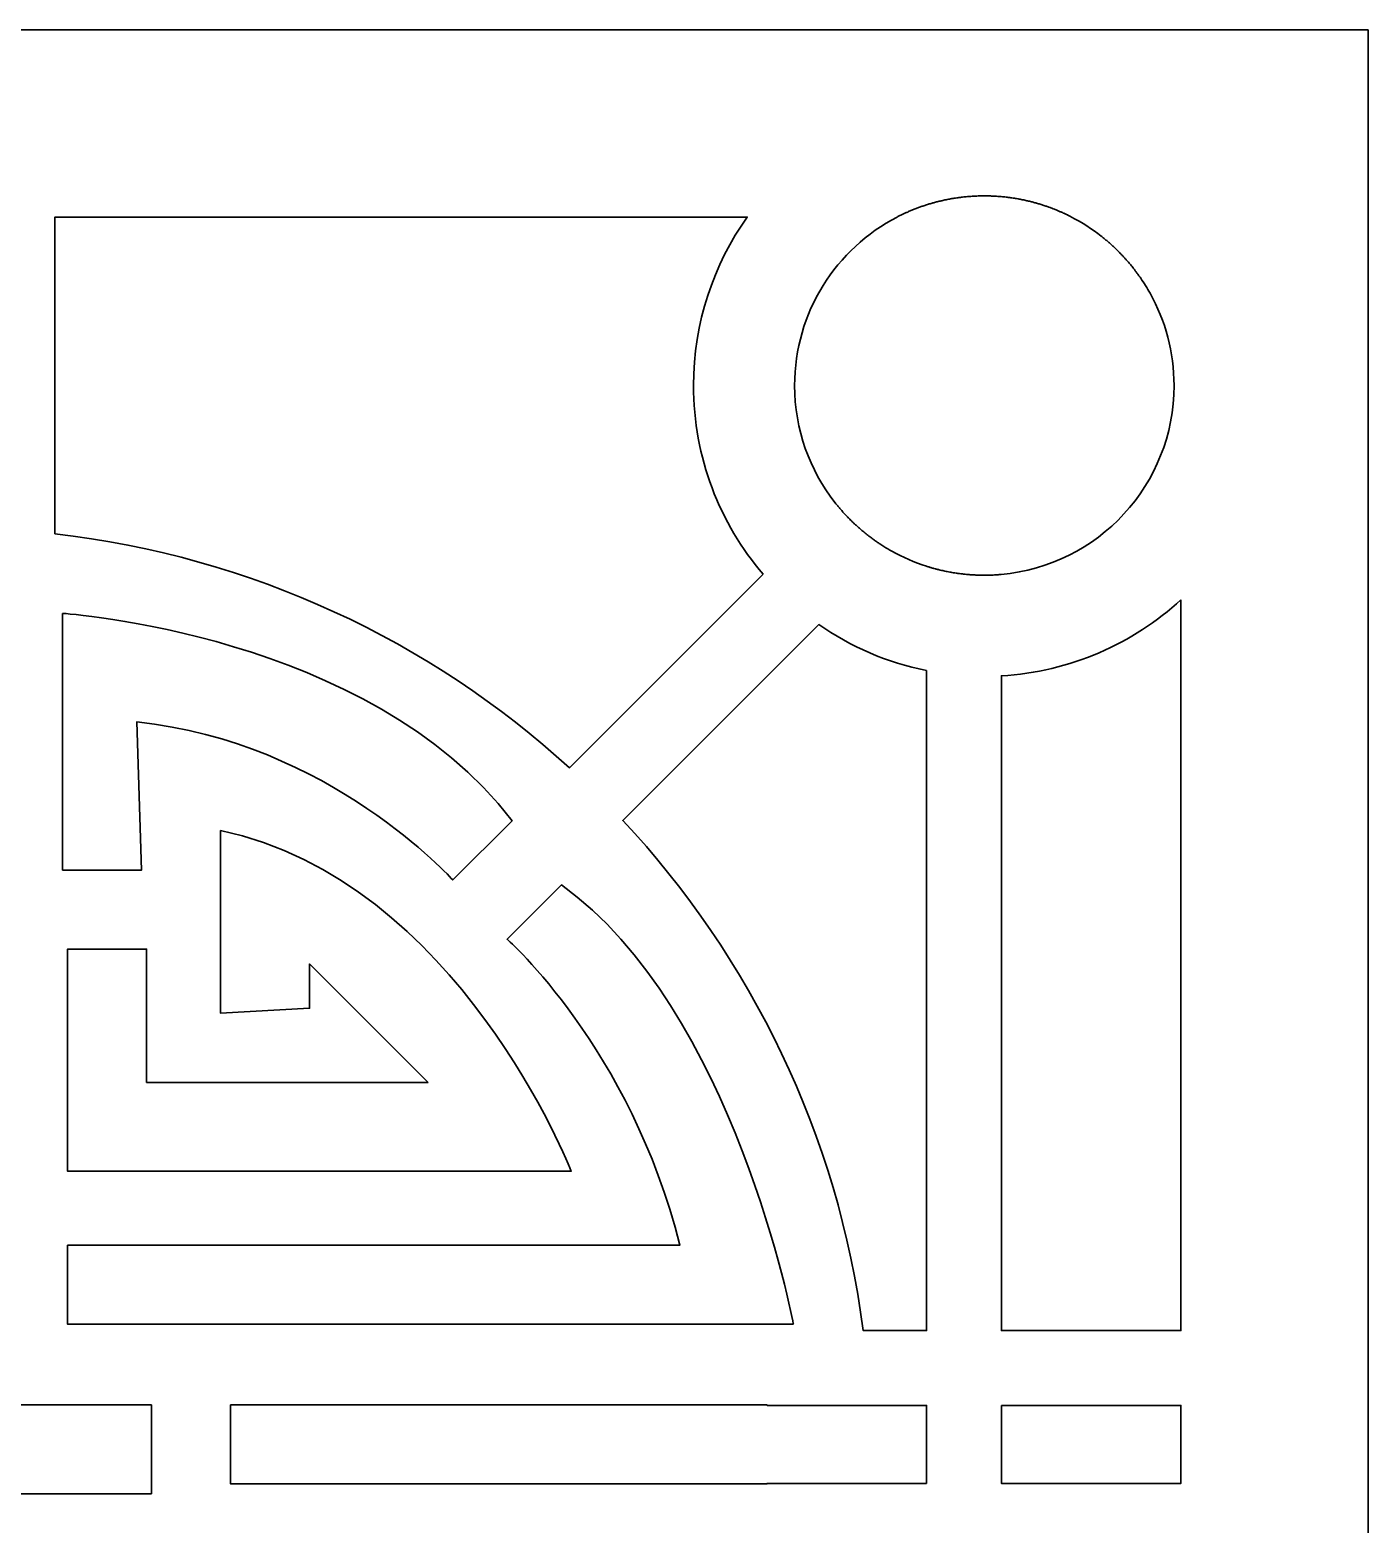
# Model space of a CAD drawing. Header units: centimetres. Extents: x 1.5 to 9.5, y -9 to 9.
# Drawn here: x 7.389 to 9.546, y 6.592 to 9.001 of the extents above; entities that cross this region are included whole.
import ezdxf

# ---------------------------------------------------------------- set-up
doc = ezdxf.new("R2010")
doc.units = ezdxf.units.CM
doc.header["$MEASUREMENT"] = 0
doc.layers.add('layer 1', color=7, linetype='Continuous')

msp = doc.modelspace()

# ---------------------------------------------------------------- linework, layer by layer
at = {"layer": 'layer 1', "color": 250, "lineweight": 30}
for points, knots in [([(1.50051, 9.00077), (1.50051, 9.00077), (9.54564, 9.00077), (9.54564, 9.00077), (9.54564, 9.00077), (9.54564, 9.00077), (9.54564, -9.00021), (9.54564, -9.00021), (9.54564, -9.00021), (9.54564, -9.00021), (1.50051, -9.00021), (1.50051, -9.00021), (1.50051, -9.00021), (1.50051, -9.00021), (1.50051, 9.00077), (1.50051, 9.00077)], [0, 0, 0, 0, 0.2, 0.2, 0.2, 0.2, 0.4, 0.4, 0.4, 0.4, 0.6, 0.6, 0.6, 0.6, 1, 1, 1, 1]), ([(8.92702, 8.73314), (8.92961, 8.73314), (8.93218, 8.7331), (8.93475, 8.73304), (8.93475, 8.73304), (8.93475, 8.73304), (8.93512, 8.73303), (8.93512, 8.73303), (8.93512, 8.73303), (8.93761, 8.73297), (8.94009, 8.73287), (8.94257, 8.73275), (8.94257, 8.73275), (8.94257, 8.73275), (8.9429, 8.73273), (8.9429, 8.73273), (8.9429, 8.73273), (8.94545, 8.7326), (8.94799, 8.73244), (8.95052, 8.73225), (8.95052, 8.73225), (8.95052, 8.73225), (8.95055, 8.73225), (8.95055, 8.73225), (8.95055, 8.73225), (8.95055, 8.73225), (8.95059, 8.73224), (8.95059, 8.73224), (8.95059, 8.73224), (8.95311, 8.73205), (8.95563, 8.73183), (8.95813, 8.73157), (8.95813, 8.73157), (8.95813, 8.73157), (8.95848, 8.73154), (8.95848, 8.73154), (8.95848, 8.73154), (8.96086, 8.73129), (8.96322, 8.73102), (8.96558, 8.73073), (8.96558, 8.73073), (8.96558, 8.73073), (8.96624, 8.73064), (8.96624, 8.73064), (8.96624, 8.73064), (8.96859, 8.73034), (8.97094, 8.73001), (8.97328, 8.72966), (8.97328, 8.72966), (8.97328, 8.72966), (8.97391, 8.72956), (8.97391, 8.72956), (8.97391, 8.72956), (8.97622, 8.72921), (8.97853, 8.72882), (8.98083, 8.72842), (8.98083, 8.72842), (8.98083, 8.72842), (8.98156, 8.72828), (8.98156, 8.72828), (8.98156, 8.72828), (8.98381, 8.72788), (8.98606, 8.72745), (8.9883, 8.72699), (8.9883, 8.72699), (8.9883, 8.72699), (8.9889, 8.72687), (8.9889, 8.72687), (8.9889, 8.72687), (8.99112, 8.72641), (8.99334, 8.72593), (8.99556, 8.72542), (8.99556, 8.72542), (8.99556, 8.72542), (8.99663, 8.72517), (8.99663, 8.72517), (8.99663, 8.72517), (8.99872, 8.72468), (9.0008, 8.72418), (9.00288, 8.72365), (9.00288, 8.72365), (9.00288, 8.72365), (9.0041, 8.72333), (9.0041, 8.72333), (9.0041, 8.72333), (9.00606, 8.72282), (9.00802, 8.72229), (9.00998, 8.72174), (9.00998, 8.72174), (9.00998, 8.72174), (9.0113, 8.72137), (9.0113, 8.72137), (9.0113, 8.72137), (9.01324, 8.72081), (9.01518, 8.72023), (9.01711, 8.71964), (9.01711, 8.71964), (9.01711, 8.71964), (9.01879, 8.71911), (9.01879, 8.71911), (9.01879, 8.71911), (9.02065, 8.71853), (9.02249, 8.71793), (9.02433, 8.71732), (9.02433, 8.71732), (9.02433, 8.71732), (9.02598, 8.71676), (9.02598, 8.71676), (9.02598, 8.71676), (9.0277, 8.71617), (9.02941, 8.71556), (9.03112, 8.71494), (9.03112, 8.71494), (9.03112, 8.71494), (9.03319, 8.71419), (9.03319, 8.71419), (9.03319, 8.71419), (9.03483, 8.71358), (9.03647, 8.71295), (9.0381, 8.71232), (9.0381, 8.71232), (9.0381, 8.71232), (9.04018, 8.7115), (9.04018, 8.7115), (9.04018, 8.7115), (9.04185, 8.71083), (9.04351, 8.71016), (9.04516, 8.70946), (9.04516, 8.70946), (9.04516, 8.70946), (9.047, 8.70869), (9.047, 8.70869), (9.047, 8.70869), (9.04856, 8.70802), (9.05012, 8.70734), (9.05167, 8.70664), (9.05167, 8.70664), (9.05248, 8.70628), (9.05329, 8.70591), (9.0541, 8.70554), (9.0541, 8.70554), (9.05549, 8.70491), (9.05687, 8.70426), (9.05825, 8.7036), (9.05825, 8.7036), (9.05912, 8.70319), (9.05998, 8.70277), (9.06085, 8.70235), (9.06085, 8.70235), (9.06224, 8.70167), (9.06363, 8.70098), (9.06501, 8.70028), (9.06501, 8.70028), (9.06579, 8.69989), (9.06658, 8.69949), (9.06735, 8.69908), (9.06735, 8.69908), (9.08441, 8.69026), (9.10052, 8.67988), (9.11551, 8.66813), (9.11551, 8.66813), (9.11551, 8.66813), (9.11626, 8.66754), (9.11626, 8.66754), (9.11626, 8.66754), (9.11791, 8.66624), (9.11954, 8.66493), (9.12116, 8.66359), (9.12116, 8.66359), (9.12116, 8.66359), (9.1219, 8.66299), (9.1219, 8.66299), (9.1219, 8.66299), (9.12351, 8.66165), (9.12511, 8.6603), (9.12669, 8.65893), (9.12669, 8.65893), (9.12669, 8.65893), (9.1275, 8.65823), (9.1275, 8.65823), (9.1275, 8.65823), (9.12905, 8.65688), (9.13059, 8.65552), (9.13211, 8.65414), (9.13211, 8.65414), (9.13211, 8.65414), (9.13305, 8.65329), (9.13305, 8.65329), (9.13305, 8.65329), (9.13452, 8.65195), (9.13598, 8.65059), (9.13742, 8.64922), (9.13742, 8.64922), (9.13742, 8.64922), (9.13847, 8.64822), (9.13847, 8.64822), (9.13847, 8.64822), (9.13986, 8.64689), (9.14124, 8.64555), (9.1426, 8.64419), (9.1426, 8.64419), (9.1426, 8.64419), (9.14386, 8.64292), (9.14386, 8.64292), (9.14386, 8.64292), (9.14511, 8.64167), (9.14635, 8.6404), (9.14758, 8.63912), (9.14758, 8.63912), (9.14809, 8.63859), (9.14859, 8.63806), (9.1491, 8.63753), (9.1491, 8.63753), (9.15021, 8.63636), (9.15131, 8.63517), (9.1524, 8.63398), (9.1524, 8.63398), (9.15303, 8.63329), (9.15366, 8.63261), (9.15428, 8.63191), (9.15428, 8.63191), (9.15525, 8.63084), (9.15621, 8.62976), (9.15716, 8.62867), (9.15716, 8.62867), (9.15787, 8.62786), (9.15858, 8.62704), (9.15928, 8.62622), (9.15928, 8.62622), (9.16015, 8.6252), (9.16102, 8.62417), (9.16188, 8.62314), (9.16188, 8.62314), (9.16264, 8.62223), (9.1634, 8.62131), (9.16416, 8.62038), (9.16416, 8.62038), (9.16483, 8.61956), (9.16549, 8.61873), (9.16615, 8.6179), (9.16615, 8.6179), (9.16708, 8.61675), (9.16799, 8.61558), (9.1689, 8.61441), (9.1689, 8.61441), (9.16942, 8.61375), (9.16993, 8.61308), (9.17044, 8.61241), (9.17044, 8.61241), (9.17148, 8.61103), (9.17252, 8.60965), (9.17355, 8.60825), (9.17355, 8.60825), (9.17355, 8.60825), (9.17356, 8.60824), (9.17356, 8.60824), (9.17356, 8.60824), (9.17356, 8.60824), (9.17468, 8.6067), (9.17468, 8.6067), (9.17468, 8.6067), (9.17468, 8.6067), (9.17468, 8.6067), (9.17468, 8.6067), (9.17468, 8.6067), (9.17579, 8.60517), (9.17689, 8.60363), (9.17797, 8.60207), (9.17797, 8.60207), (9.17797, 8.60207), (9.17799, 8.60204), (9.17799, 8.60204), (9.17799, 8.60204), (9.17799, 8.60204), (9.17908, 8.60048), (9.17908, 8.60048), (9.17908, 8.60048), (9.18448, 8.59262), (9.18953, 8.5845), (9.19419, 8.57615), (9.19419, 8.57615), (9.21878, 8.5321), (9.23281, 8.48136), (9.23281, 8.42735), (9.23281, 8.42735), (9.23281, 8.26773), (9.11045, 8.13667), (8.95443, 8.1228), (8.95443, 8.1228), (8.95223, 8.1226), (8.95003, 8.12243), (8.94782, 8.12228), (8.94782, 8.12228), (8.94782, 8.12228), (8.94771, 8.12227), (8.94771, 8.12227), (8.94771, 8.12227), (8.94771, 8.12227), (8.94728, 8.12224), (8.94728, 8.12224), (8.94728, 8.12224), (8.94728, 8.12224), (8.94557, 8.12214), (8.94557, 8.12214), (8.94557, 8.12214), (8.94557, 8.12214), (8.94514, 8.12211), (8.94514, 8.12211), (8.94514, 8.12211), (8.94514, 8.12211), (8.94506, 8.1221), (8.94506, 8.1221), (8.94506, 8.1221), (8.94381, 8.12203), (8.94256, 8.12196), (8.94131, 8.1219), (8.94131, 8.1219), (8.93941, 8.12181), (8.93751, 8.12174), (8.9356, 8.12169), (8.9356, 8.12169), (8.9356, 8.12169), (8.93435, 8.12165), (8.93435, 8.12165), (8.93435, 8.12165), (8.93191, 8.12159), (8.92947, 8.12156), (8.92702, 8.12156), (8.92702, 8.12156), (8.92446, 8.12156), (8.92189, 8.12159), (8.91934, 8.12166), (8.91934, 8.12166), (8.91934, 8.12166), (8.91888, 8.12167), (8.91888, 8.12167), (8.91888, 8.12167), (8.91645, 8.12173), (8.91403, 8.12182), (8.91162, 8.12194), (8.91162, 8.12194), (8.91162, 8.12194), (8.91087, 8.12198), (8.91087, 8.12198), (8.91087, 8.12198), (8.90855, 8.12211), (8.90623, 8.12225), (8.90392, 8.12243), (8.90392, 8.12243), (8.90392, 8.12243), (8.90316, 8.12248), (8.90316, 8.12248), (8.90316, 8.12248), (8.9009, 8.12266), (8.89865, 8.12286), (8.89641, 8.12308), (8.89641, 8.12308), (8.89641, 8.12308), (8.89502, 8.12322), (8.89502, 8.12322), (8.89502, 8.12322), (8.89301, 8.12343), (8.891, 8.12366), (8.889, 8.12391), (8.889, 8.12391), (8.889, 8.12391), (8.88707, 8.12416), (8.88707, 8.12416), (8.88707, 8.12416), (8.88524, 8.1244), (8.88341, 8.12465), (8.88159, 8.12493), (8.88159, 8.12493), (8.88159, 8.12493), (8.87944, 8.12525), (8.87944, 8.12525), (8.87944, 8.12525), (8.87777, 8.12552), (8.87611, 8.12579), (8.87446, 8.12608), (8.87446, 8.12608), (8.87337, 8.12627), (8.87228, 8.12646), (8.87119, 8.12667), (8.87119, 8.12667), (8.86984, 8.12691), (8.8685, 8.12717), (8.86715, 8.12744), (8.86715, 8.12744), (8.86593, 8.12768), (8.86472, 8.12793), (8.8635, 8.12819), (8.8635, 8.12819), (8.86235, 8.12843), (8.8612, 8.12868), (8.86005, 8.12894), (8.86005, 8.12894), (8.8587, 8.12924), (8.85736, 8.12955), (8.85601, 8.12987), (8.85601, 8.12987), (8.85498, 8.13012), (8.85396, 8.13037), (8.85294, 8.13062), (8.85294, 8.13062), (8.85132, 8.13102), (8.84971, 8.13144), (8.84811, 8.13187), (8.84811, 8.13187), (8.84811, 8.13187), (8.84585, 8.13248), (8.84585, 8.13248), (8.84585, 8.13248), (8.84417, 8.13294), (8.8425, 8.13342), (8.84083, 8.1339), (8.84083, 8.1339), (8.84012, 8.13411), (8.8394, 8.13433), (8.83869, 8.13454), (8.83869, 8.13454), (8.83707, 8.13503), (8.83546, 8.13553), (8.83385, 8.13604), (8.83385, 8.13604), (8.81439, 8.14226), (8.79578, 8.15038), (8.77823, 8.16018), (8.77823, 8.16018), (8.77377, 8.16267), (8.76938, 8.16526), (8.76507, 8.16796), (8.76507, 8.16796), (8.76507, 8.16796), (8.76506, 8.16797), (8.76506, 8.16797), (8.76506, 8.16797), (8.76298, 8.16927), (8.76091, 8.1706), (8.75886, 8.17195), (8.75886, 8.17195), (8.75886, 8.17195), (8.75858, 8.17213), (8.75858, 8.17213), (8.75858, 8.17213), (8.75701, 8.17317), (8.75545, 8.17423), (8.7539, 8.1753), (8.7539, 8.1753), (8.7539, 8.1753), (8.75233, 8.17638), (8.75233, 8.17638), (8.75233, 8.17638), (8.75233, 8.17638), (8.7523, 8.1764), (8.7523, 8.1764), (8.7523, 8.1764), (8.75075, 8.17749), (8.7492, 8.17859), (8.74767, 8.1797), (8.74767, 8.1797), (8.74767, 8.1797), (8.74613, 8.18082), (8.74613, 8.18082), (8.74613, 8.18082), (8.7447, 8.18187), (8.74328, 8.18294), (8.74186, 8.18401), (8.74186, 8.18401), (8.74125, 8.18448), (8.74064, 8.18495), (8.74002, 8.18542), (8.74002, 8.18542), (8.73879, 8.18638), (8.73757, 8.18734), (8.73636, 8.18831), (8.73636, 8.18831), (8.73558, 8.18893), (8.73481, 8.18954), (8.73405, 8.19017), (8.73405, 8.19017), (8.73309, 8.19095), (8.73213, 8.19174), (8.73118, 8.19254), (8.73118, 8.19254), (8.73018, 8.19337), (8.72919, 8.1942), (8.72821, 8.19504), (8.72821, 8.19504), (8.72735, 8.19578), (8.72649, 8.19652), (8.72564, 8.19727), (8.72564, 8.19727), (8.72459, 8.19819), (8.72355, 8.19911), (8.72251, 8.20005), (8.72251, 8.20005), (8.72176, 8.20073), (8.72101, 8.20141), (8.72026, 8.2021), (8.72026, 8.2021), (8.71914, 8.20312), (8.71804, 8.20415), (8.71694, 8.20519), (8.71694, 8.20519), (8.71633, 8.20577), (8.71572, 8.20635), (8.71511, 8.20693), (8.71511, 8.20693), (8.71393, 8.20807), (8.71275, 8.20922), (8.71158, 8.21038), (8.71158, 8.21038), (8.71158, 8.21038), (8.71006, 8.2119), (8.71006, 8.2119), (8.71006, 8.2119), (8.70879, 8.21318), (8.70754, 8.21446), (8.70629, 8.21576), (8.70629, 8.21576), (8.70629, 8.21576), (8.70506, 8.21705), (8.70506, 8.21705), (8.70506, 8.21705), (8.70377, 8.21841), (8.70249, 8.21978), (8.70123, 8.22117), (8.70123, 8.22117), (8.70123, 8.22117), (8.70014, 8.22237), (8.70014, 8.22237), (8.70014, 8.22237), (8.69883, 8.22382), (8.69753, 8.22527), (8.69625, 8.22675), (8.69625, 8.22675), (8.69625, 8.22675), (8.69535, 8.22779), (8.69535, 8.22779), (8.69535, 8.22779), (8.69403, 8.22931), (8.69274, 8.23085), (8.69146, 8.23239), (8.69146, 8.23239), (8.69146, 8.23239), (8.69073, 8.23327), (8.69073, 8.23327), (8.69073, 8.23327), (8.68942, 8.23487), (8.68812, 8.23649), (8.68683, 8.23811), (8.68683, 8.23811), (8.68683, 8.23811), (8.68624, 8.23886), (8.68624, 8.23886), (8.68624, 8.23886), (8.64552, 8.2908), (8.62123, 8.35624), (8.62123, 8.42735), (8.62123, 8.42735), (8.62123, 8.54561), (8.68841, 8.64821), (8.78667, 8.69907), (8.78667, 8.69907), (8.7874, 8.69945), (8.78812, 8.69983), (8.78885, 8.7002), (8.78885, 8.7002), (8.79035, 8.70096), (8.79185, 8.7017), (8.79337, 8.70244), (8.79337, 8.70244), (8.79411, 8.7028), (8.79485, 8.70316), (8.79559, 8.70351), (8.79559, 8.70351), (8.79712, 8.70424), (8.79865, 8.70495), (8.80018, 8.70565), (8.80018, 8.70565), (8.80087, 8.70597), (8.80155, 8.70628), (8.80224, 8.70658), (8.80224, 8.70658), (8.80392, 8.70734), (8.80561, 8.70807), (8.8073, 8.7088), (8.8073, 8.7088), (8.8073, 8.7088), (8.80862, 8.70935), (8.80862, 8.70935), (8.80862, 8.70935), (8.81043, 8.71012), (8.81225, 8.71086), (8.81408, 8.71159), (8.81408, 8.71159), (8.81408, 8.71159), (8.81573, 8.71224), (8.81573, 8.71224), (8.81573, 8.71224), (8.8175, 8.71293), (8.81927, 8.7136), (8.82104, 8.71426), (8.82104, 8.71426), (8.82104, 8.71426), (8.82281, 8.7149), (8.82281, 8.7149), (8.82281, 8.7149), (8.82457, 8.71554), (8.82633, 8.71617), (8.82811, 8.71677), (8.82811, 8.71677), (8.82811, 8.71677), (8.82964, 8.71729), (8.82964, 8.71729), (8.82964, 8.71729), (8.83154, 8.71793), (8.83344, 8.71855), (8.83536, 8.71915), (8.83536, 8.71915), (8.83536, 8.71915), (8.83682, 8.7196), (8.83682, 8.7196), (8.83682, 8.7196), (8.8388, 8.72022), (8.8408, 8.72081), (8.8428, 8.72138), (8.8428, 8.72138), (8.8428, 8.72138), (8.84402, 8.72173), (8.84402, 8.72173), (8.84402, 8.72173), (8.846, 8.72229), (8.84799, 8.72282), (8.84999, 8.72334), (8.84999, 8.72334), (8.84999, 8.72334), (8.85113, 8.72364), (8.85113, 8.72364), (8.85113, 8.72364), (8.85322, 8.72417), (8.85533, 8.72469), (8.85744, 8.72518), (8.85744, 8.72518), (8.85744, 8.72518), (8.85845, 8.72541), (8.85845, 8.72541), (8.85845, 8.72541), (8.8607, 8.72593), (8.86296, 8.72642), (8.86523, 8.72689), (8.86523, 8.72689), (8.86523, 8.72689), (8.86565, 8.72697), (8.86565, 8.72697), (8.86565, 8.72697), (8.86793, 8.72744), (8.87022, 8.72788), (8.87251, 8.72829), (8.87251, 8.72829), (8.87251, 8.72829), (8.87319, 8.72841), (8.87319, 8.72841), (8.87319, 8.72841), (8.8755, 8.72882), (8.87782, 8.72921), (8.88015, 8.72957), (8.88015, 8.72957), (8.88015, 8.72957), (8.88075, 8.72966), (8.88075, 8.72966), (8.88075, 8.72966), (8.88309, 8.73001), (8.88544, 8.73034), (8.8878, 8.73064), (8.8878, 8.73064), (8.8878, 8.73064), (8.88848, 8.73073), (8.88848, 8.73073), (8.88848, 8.73073), (8.89084, 8.73103), (8.8932, 8.7313), (8.89557, 8.73154), (8.89557, 8.73154), (8.89557, 8.73154), (8.8959, 8.73157), (8.8959, 8.73157), (8.8959, 8.73157), (8.89841, 8.73183), (8.90093, 8.73205), (8.90346, 8.73224), (8.90346, 8.73224), (8.90346, 8.73224), (8.9035, 8.73225), (8.9035, 8.73225), (8.9035, 8.73225), (8.9035, 8.73225), (8.90353, 8.73225), (8.90353, 8.73225), (8.90353, 8.73225), (8.90606, 8.73244), (8.9086, 8.7326), (8.91116, 8.73273), (8.91116, 8.73273), (8.91116, 8.73273), (8.91146, 8.73275), (8.91146, 8.73275), (8.91146, 8.73275), (8.91394, 8.73287), (8.91643, 8.73297), (8.91892, 8.73303), (8.91892, 8.73303), (8.91892, 8.73303), (8.91929, 8.73304), (8.91929, 8.73304), (8.91929, 8.73304), (8.92186, 8.7331), (8.92444, 8.73314), (8.92702, 8.73314)], [0, 0, 0, 0, 0.0055249, 0.0055249, 0.0055249, 0.0055249, 0.0110497, 0.0110497, 0.0110497, 0.0110497, 0.0165746, 0.0165746, 0.0165746, 0.0165746, 0.0220994, 0.0220994, 0.0220994, 0.0220994, 0.0276243, 0.0276243, 0.0276243, 0.0276243, 0.0331492, 0.0331492, 0.0331492, 0.0331492, 0.038674, 0.038674, 0.038674, 0.038674, 0.0441989, 0.0441989, 0.0441989, 0.0441989, 0.0497238, 0.0497238, 0.0497238, 0.0497238, 0.0552486, 0.0552486, 0.0552486, 0.0552486, 0.0607735, 0.0607735, 0.0607735, 0.0607735, 0.0662983, 0.0662983, 0.0662983, 0.0662983, 0.0718232, 0.0718232, 0.0718232, 0.0718232, 0.0773481, 0.0773481, 0.0773481, 0.0773481, 0.0828729, 0.0828729, 0.0828729, 0.0828729, 0.0883978, 0.0883978, 0.0883978, 0.0883978, 0.0939227, 0.0939227, 0.0939227, 0.0939227, 0.0994475, 0.0994475, 0.0994475, 0.0994475, 0.1049724, 0.1049724, 0.1049724, 0.1049724, 0.1104972, 0.1104972, 0.1104972, 0.1104972, 0.1160221, 0.1160221, 0.1160221, 0.1160221, 0.121547, 0.121547, 0.121547, 0.121547, 0.1270718, 0.1270718, 0.1270718, 0.1270718, 0.1325967, 0.1325967, 0.1325967, 0.1325967, 0.1381215, 0.1381215, 0.1381215, 0.1381215, 0.1436464, 0.1436464, 0.1436464, 0.1436464, 0.1491713, 0.1491713, 0.1491713, 0.1491713, 0.1546961, 0.1546961, 0.1546961, 0.1546961, 0.160221, 0.160221, 0.160221, 0.160221, 0.1657459, 0.1657459, 0.1657459, 0.1657459, 0.1712707, 0.1712707, 0.1712707, 0.1712707, 0.1767956, 0.1767956, 0.1767956, 0.1767956, 0.1823204, 0.1823204, 0.1823204, 0.1823204, 0.1878453, 0.1878453, 0.1878453, 0.1878453, 0.1933702, 0.1933702, 0.1933702, 0.1933702, 0.198895, 0.198895, 0.198895, 0.198895, 0.2044199, 0.2044199, 0.2044199, 0.2044199, 0.2099448, 0.2099448, 0.2099448, 0.2099448, 0.2154696, 0.2154696, 0.2154696, 0.2154696, 0.2209945, 0.2209945, 0.2209945, 0.2209945, 0.2265193, 0.2265193, 0.2265193, 0.2265193, 0.2320442, 0.2320442, 0.2320442, 0.2320442, 0.2375691, 0.2375691, 0.2375691, 0.2375691, 0.2430939, 0.2430939, 0.2430939, 0.2430939, 0.2486188, 0.2486188, 0.2486188, 0.2486188, 0.2541436, 0.2541436, 0.2541436, 0.2541436, 0.2596685, 0.2596685, 0.2596685, 0.2596685, 0.2651934, 0.2651934, 0.2651934, 0.2651934, 0.2707182, 0.2707182, 0.2707182, 0.2707182, 0.2762431, 0.2762431, 0.2762431, 0.2762431, 0.281768, 0.281768, 0.281768, 0.281768, 0.2872928, 0.2872928, 0.2872928, 0.2872928, 0.2928177, 0.2928177, 0.2928177, 0.2928177, 0.2983425, 0.2983425, 0.2983425, 0.2983425, 0.3038674, 0.3038674, 0.3038674, 0.3038674, 0.3093923, 0.3093923, 0.3093923, 0.3093923, 0.3149171, 0.3149171, 0.3149171, 0.3149171, 0.320442, 0.320442, 0.320442, 0.320442, 0.3259669, 0.3259669, 0.3259669, 0.3259669, 0.3314917, 0.3314917, 0.3314917, 0.3314917, 0.3370166, 0.3370166, 0.3370166, 0.3370166, 0.3425414, 0.3425414, 0.3425414, 0.3425414, 0.3480663, 0.3480663, 0.3480663, 0.3480663, 0.3535912, 0.3535912, 0.3535912, 0.3535912, 0.359116, 0.359116, 0.359116, 0.359116, 0.3646409, 0.3646409, 0.3646409, 0.3646409, 0.3701657, 0.3701657, 0.3701657, 0.3701657, 0.3756906, 0.3756906, 0.3756906, 0.3756906, 0.3812155, 0.3812155, 0.3812155, 0.3812155, 0.3867403, 0.3867403, 0.3867403, 0.3867403, 0.3922652, 0.3922652, 0.3922652, 0.3922652, 0.3977901, 0.3977901, 0.3977901, 0.3977901, 0.4033149, 0.4033149, 0.4033149, 0.4033149, 0.4088398, 0.4088398, 0.4088398, 0.4088398, 0.4143646, 0.4143646, 0.4143646, 0.4143646, 0.4198895, 0.4198895, 0.4198895, 0.4198895, 0.4254144, 0.4254144, 0.4254144, 0.4254144, 0.4309392, 0.4309392, 0.4309392, 0.4309392, 0.4364641, 0.4364641, 0.4364641, 0.4364641, 0.441989, 0.441989, 0.441989, 0.441989, 0.4475138, 0.4475138, 0.4475138, 0.4475138, 0.4530387, 0.4530387, 0.4530387, 0.4530387, 0.4585635, 0.4585635, 0.4585635, 0.4585635, 0.4640884, 0.4640884, 0.4640884, 0.4640884, 0.4696133, 0.4696133, 0.4696133, 0.4696133, 0.4751381, 0.4751381, 0.4751381, 0.4751381, 0.480663, 0.480663, 0.480663, 0.480663, 0.4861878, 0.4861878, 0.4861878, 0.4861878, 0.4917127, 0.4917127, 0.4917127, 0.4917127, 0.4972376, 0.4972376, 0.4972376, 0.4972376, 0.5027624, 0.5027624, 0.5027624, 0.5027624, 0.5082873, 0.5082873, 0.5082873, 0.5082873, 0.5138122, 0.5138122, 0.5138122, 0.5138122, 0.519337, 0.519337, 0.519337, 0.519337, 0.5248619, 0.5248619, 0.5248619, 0.5248619, 0.5303867, 0.5303867, 0.5303867, 0.5303867, 0.5359116, 0.5359116, 0.5359116, 0.5359116, 0.5414365, 0.5414365, 0.5414365, 0.5414365, 0.5469613, 0.5469613, 0.5469613, 0.5469613, 0.5524862, 0.5524862, 0.5524862, 0.5524862, 0.558011, 0.558011, 0.558011, 0.558011, 0.5635359, 0.5635359, 0.5635359, 0.5635359, 0.5690608, 0.5690608, 0.5690608, 0.5690608, 0.5745856, 0.5745856, 0.5745856, 0.5745856, 0.5801105, 0.5801105, 0.5801105, 0.5801105, 0.5856354, 0.5856354, 0.5856354, 0.5856354, 0.5911602, 0.5911602, 0.5911602, 0.5911602, 0.5966851, 0.5966851, 0.5966851, 0.5966851, 0.6022099, 0.6022099, 0.6022099, 0.6022099, 0.6077348, 0.6077348, 0.6077348, 0.6077348, 0.6132597, 0.6132597, 0.6132597, 0.6132597, 0.6187845, 0.6187845, 0.6187845, 0.6187845, 0.6243094, 0.6243094, 0.6243094, 0.6243094, 0.6298343, 0.6298343, 0.6298343, 0.6298343, 0.6353591, 0.6353591, 0.6353591, 0.6353591, 0.640884, 0.640884, 0.640884, 0.640884, 0.6464088, 0.6464088, 0.6464088, 0.6464088, 0.6519337, 0.6519337, 0.6519337, 0.6519337, 0.6574586, 0.6574586, 0.6574586, 0.6574586, 0.6629834, 0.6629834, 0.6629834, 0.6629834, 0.6685083, 0.6685083, 0.6685083, 0.6685083, 0.6740331, 0.6740331, 0.6740331, 0.6740331, 0.679558, 0.679558, 0.679558, 0.679558, 0.6850829, 0.6850829, 0.6850829, 0.6850829, 0.6906077, 0.6906077, 0.6906077, 0.6906077, 0.6961326, 0.6961326, 0.6961326, 0.6961326, 0.7016575, 0.7016575, 0.7016575, 0.7016575, 0.7071823, 0.7071823, 0.7071823, 0.7071823, 0.7127072, 0.7127072, 0.7127072, 0.7127072, 0.718232, 0.718232, 0.718232, 0.718232, 0.7237569, 0.7237569, 0.7237569, 0.7237569, 0.7292818, 0.7292818, 0.7292818, 0.7292818, 0.7348066, 0.7348066, 0.7348066, 0.7348066, 0.7403315, 0.7403315, 0.7403315, 0.7403315, 0.7458564, 0.7458564, 0.7458564, 0.7458564, 0.7513812, 0.7513812, 0.7513812, 0.7513812, 0.7569061, 0.7569061, 0.7569061, 0.7569061, 0.7624309, 0.7624309, 0.7624309, 0.7624309, 0.7679558, 0.7679558, 0.7679558, 0.7679558, 0.7734807, 0.7734807, 0.7734807, 0.7734807, 0.7790055, 0.7790055, 0.7790055, 0.7790055, 0.7845304, 0.7845304, 0.7845304, 0.7845304, 0.7900552, 0.7900552, 0.7900552, 0.7900552, 0.7955801, 0.7955801, 0.7955801, 0.7955801, 0.801105, 0.801105, 0.801105, 0.801105, 0.8066298, 0.8066298, 0.8066298, 0.8066298, 0.8121547, 0.8121547, 0.8121547, 0.8121547, 0.8176796, 0.8176796, 0.8176796, 0.8176796, 0.8232044, 0.8232044, 0.8232044, 0.8232044, 0.8287293, 0.8287293, 0.8287293, 0.8287293, 0.8342541, 0.8342541, 0.8342541, 0.8342541, 0.839779, 0.839779, 0.839779, 0.839779, 0.8453039, 0.8453039, 0.8453039, 0.8453039, 0.8508287, 0.8508287, 0.8508287, 0.8508287, 0.8563536, 0.8563536, 0.8563536, 0.8563536, 0.8618785, 0.8618785, 0.8618785, 0.8618785, 0.8674033, 0.8674033, 0.8674033, 0.8674033, 0.8729282, 0.8729282, 0.8729282, 0.8729282, 0.878453, 0.878453, 0.878453, 0.878453, 0.8839779, 0.8839779, 0.8839779, 0.8839779, 0.8895028, 0.8895028, 0.8895028, 0.8895028, 0.8950276, 0.8950276, 0.8950276, 0.8950276, 0.9005525, 0.9005525, 0.9005525, 0.9005525, 0.9060773, 0.9060773, 0.9060773, 0.9060773, 0.9116022, 0.9116022, 0.9116022, 0.9116022, 0.9171271, 0.9171271, 0.9171271, 0.9171271, 0.9226519, 0.9226519, 0.9226519, 0.9226519, 0.9281768, 0.9281768, 0.9281768, 0.9281768, 0.9337017, 0.9337017, 0.9337017, 0.9337017, 0.9392265, 0.9392265, 0.9392265, 0.9392265, 0.9447514, 0.9447514, 0.9447514, 0.9447514, 0.9502762, 0.9502762, 0.9502762, 0.9502762, 0.9558011, 0.9558011, 0.9558011, 0.9558011, 0.961326, 0.961326, 0.961326, 0.961326, 0.9668508, 0.9668508, 0.9668508, 0.9668508, 0.9723757, 0.9723757, 0.9723757, 0.9723757, 0.9779006, 0.9779006, 0.9779006, 0.9779006, 0.9834254, 0.9834254, 0.9834254, 0.9834254, 0.9889503, 0.9889503, 0.9889503, 0.9889503, 1, 1, 1, 1]), ([(8.57047, 8.12309), (8.50052, 8.20498), (8.45826, 8.31123), (8.45826, 8.42735), (8.45826, 8.42735), (8.45826, 8.52863), (8.4904, 8.62242), (8.54503, 8.69907), (8.54503, 8.69907), (8.54503, 8.69907), (7.42888, 8.69907), (7.42888, 8.69907), (7.42888, 8.69907), (7.42888, 8.69907), (7.42888, 8.18838), (7.42888, 8.18838), (7.42888, 8.18838), (7.74667, 8.15206), (8.03397, 8.01546), (8.2584, 7.81102), (8.2584, 7.81102), (8.2584, 7.81102), (8.57047, 8.12309), (8.57047, 8.12309)], [0, 0, 0, 0, 0.1428571, 0.1428571, 0.1428571, 0.1428571, 0.2857143, 0.2857143, 0.2857143, 0.2857143, 0.4285714, 0.4285714, 0.4285714, 0.4285714, 0.5714286, 0.5714286, 0.5714286, 0.5714286, 0.7142857, 0.7142857, 0.7142857, 0.7142857, 1, 1, 1, 1]), ([(9.24395, 8.08202), (9.1668, 8.01119), (9.06588, 7.96586), (8.95453, 7.95941), (8.95453, 7.95941), (8.95453, 7.95941), (8.95453, 6.90365), (8.95453, 6.90365), (8.95453, 6.90365), (8.95453, 6.90365), (9.24395, 6.90365), (9.24395, 6.90365), (9.24395, 6.90365), (9.24395, 6.90365), (9.24395, 8.08202), (9.24395, 8.08202)], [0, 0, 0, 0, 0.2, 0.2, 0.2, 0.2, 0.4, 0.4, 0.4, 0.4, 0.6, 0.6, 0.6, 0.6, 1, 1, 1, 1]), ([(7.4414, 8.06006), (7.4414, 8.06006), (7.93494, 8.02822), (8.16577, 7.72576), (8.16577, 7.72576), (8.16577, 7.72576), (8.07024, 7.63026), (8.07024, 7.63026), (8.07024, 7.63026), (8.07024, 7.63026), (7.87123, 7.85311), (7.56086, 7.88494), (7.56086, 7.88494), (7.56086, 7.88494), (7.56877, 7.64617), (7.56877, 7.64617), (7.56877, 7.64617), (7.56877, 7.64617), (7.4414, 7.64617), (7.4414, 7.64617), (7.4414, 7.64617), (7.4414, 7.64617), (7.4414, 8.06006), (7.4414, 8.06006)], [0, 0, 0, 0, 0.1428571, 0.1428571, 0.1428571, 0.1428571, 0.2857143, 0.2857143, 0.2857143, 0.2857143, 0.4285714, 0.4285714, 0.4285714, 0.4285714, 0.5714286, 0.5714286, 0.5714286, 0.5714286, 0.7142857, 0.7142857, 0.7142857, 0.7142857, 1, 1, 1, 1]), ([(8.83385, 7.96787), (8.77033, 7.98068), (8.71147, 8.00635), (8.66008, 8.04203), (8.66008, 8.04203), (8.66008, 8.04203), (8.34427, 7.72622), (8.34427, 7.72622), (8.34427, 7.72622), (8.55119, 7.50465), (8.69112, 7.21969), (8.7318, 6.90365), (8.7318, 6.90365), (8.7318, 6.90365), (8.83385, 6.90365), (8.83385, 6.90365), (8.83385, 6.90365), (8.83385, 6.90365), (8.83385, 7.96787), (8.83385, 7.96787)], [0, 0, 0, 0, 0.1666667, 0.1666667, 0.1666667, 0.1666667, 0.3333333, 0.3333333, 0.3333333, 0.3333333, 0.5, 0.5, 0.5, 0.5, 0.6666667, 0.6666667, 0.6666667, 0.6666667, 1, 1, 1, 1]), ([(8.03045, 7.30389), (8.03045, 7.30389), (7.83941, 7.49492), (7.83941, 7.49492), (7.83941, 7.49492), (7.83941, 7.49492), (7.83941, 7.42332), (7.83941, 7.42332), (7.83941, 7.42332), (7.83941, 7.42332), (7.69612, 7.41534), (7.69612, 7.41534), (7.69612, 7.41534), (7.69612, 7.41534), (7.69612, 7.70984), (7.69612, 7.70984), (7.69612, 7.70984), (8.0782, 7.63026), (8.26131, 7.16064), (8.26131, 7.16064), (8.26131, 7.16064), (8.26131, 7.16064), (7.44939, 7.16064), (7.44939, 7.16064), (7.44939, 7.16064), (7.44939, 7.16064), (7.44939, 7.5188), (7.44939, 7.5188), (7.44939, 7.5188), (7.44939, 7.5188), (7.57676, 7.5188), (7.57676, 7.5188), (7.57676, 7.5188), (7.57676, 7.5188), (7.57676, 7.30389), (7.57676, 7.30389), (7.57676, 7.30389), (7.57676, 7.30389), (8.03045, 7.30389), (8.03045, 7.30389)], [0, 0, 0, 0, 0.0909091, 0.0909091, 0.0909091, 0.0909091, 0.1818182, 0.1818182, 0.1818182, 0.1818182, 0.2727273, 0.2727273, 0.2727273, 0.2727273, 0.3636364, 0.3636364, 0.3636364, 0.3636364, 0.4545455, 0.4545455, 0.4545455, 0.4545455, 0.5454545, 0.5454545, 0.5454545, 0.5454545, 0.6363636, 0.6363636, 0.6363636, 0.6363636, 0.7272727, 0.7272727, 0.7272727, 0.7272727, 0.8181818, 0.8181818, 0.8181818, 0.8181818, 1, 1, 1, 1]), ([(8.61946, 6.91391), (8.61946, 6.91391), (7.44939, 6.91391), (7.44939, 6.91391), (7.44939, 6.91391), (7.44939, 6.91391), (7.44939, 7.04121), (7.44939, 7.04121), (7.44939, 7.04121), (7.44939, 7.04121), (8.43636, 7.04121), (8.43636, 7.04121), (8.43636, 7.04121), (8.35679, 7.35958), (8.15778, 7.53471), (8.15778, 7.53471), (8.15778, 7.53471), (8.15778, 7.53471), (8.24535, 7.62227), (8.24535, 7.62227), (8.24535, 7.62227), (8.52393, 7.42332), (8.61946, 6.91391), (8.61946, 6.91391)], [0, 0, 0, 0, 0.1428571, 0.1428571, 0.1428571, 0.1428571, 0.2857143, 0.2857143, 0.2857143, 0.2857143, 0.4285714, 0.4285714, 0.4285714, 0.4285714, 0.5714286, 0.5714286, 0.5714286, 0.5714286, 0.7142857, 0.7142857, 0.7142857, 0.7142857, 1, 1, 1, 1]), ([(7.32994, 6.38587), (7.32994, 6.38587), (7.20261, 6.38587), (7.20261, 6.38587), (7.20261, 6.38587), (7.20261, 6.38587), (7.20261, 6.64059), (7.20261, 6.64059), (7.20261, 6.64059), (7.20261, 6.64059), (6.93996, 6.64059), (6.93996, 6.64059), (6.93996, 6.64059), (6.93996, 6.64059), (6.93996, 6.76792), (6.93996, 6.76792), (6.93996, 6.76792), (6.93996, 6.76792), (7.18669, 6.77591), (7.18669, 6.77591), (7.18669, 6.77591), (7.18669, 6.77591), (7.18669, 7.02266), (7.18669, 7.02266), (7.18669, 7.02266), (7.18669, 7.02266), (7.322, 7.02266), (7.322, 7.02266), (7.322, 7.02266), (7.322, 7.02266), (7.322, 6.78388), (7.322, 6.78388), (7.322, 6.78388), (7.322, 6.78388), (7.58466, 6.78388), (7.58466, 6.78388), (7.58466, 6.78388), (7.58466, 6.78388), (7.58466, 6.64059), (7.58466, 6.64059), (7.58466, 6.64059), (7.58466, 6.64059), (7.32994, 6.64059), (7.32994, 6.64059), (7.32994, 6.64059), (7.32994, 6.64059), (7.32994, 6.38587), (7.32994, 6.38587)], [0, 0, 0, 0, 0.0769231, 0.0769231, 0.0769231, 0.0769231, 0.1538462, 0.1538462, 0.1538462, 0.1538462, 0.2307692, 0.2307692, 0.2307692, 0.2307692, 0.3076923, 0.3076923, 0.3076923, 0.3076923, 0.3846154, 0.3846154, 0.3846154, 0.3846154, 0.4615385, 0.4615385, 0.4615385, 0.4615385, 0.5384615, 0.5384615, 0.5384615, 0.5384615, 0.6153846, 0.6153846, 0.6153846, 0.6153846, 0.6923077, 0.6923077, 0.6923077, 0.6923077, 0.7692308, 0.7692308, 0.7692308, 0.7692308, 0.8461538, 0.8461538, 0.8461538, 0.8461538, 1, 1, 1, 1]), ([(8.83385, 6.65725), (8.83385, 6.65725), (8.83385, 6.78297), (8.83385, 6.78297), (8.83385, 6.78297), (8.83385, 6.78297), (8.57702, 6.78297), (8.57702, 6.78297), (8.57702, 6.78297), (8.57702, 6.78297), (8.57702, 6.78388), (8.57702, 6.78388), (8.57702, 6.78388), (8.57702, 6.78388), (7.71203, 6.78388), (7.71203, 6.78388), (7.71203, 6.78388), (7.71203, 6.78388), (7.71203, 6.65649), (7.71203, 6.65649), (7.71203, 6.65649), (7.71203, 6.65649), (8.57702, 6.65649), (8.57702, 6.65649), (8.57702, 6.65649), (8.57702, 6.65649), (8.57702, 6.65725), (8.57702, 6.65725), (8.57702, 6.65725), (8.57702, 6.65725), (8.83385, 6.65725), (8.83385, 6.65725)], [0, 0, 0, 0, 0.1111111, 0.1111111, 0.1111111, 0.1111111, 0.2222222, 0.2222222, 0.2222222, 0.2222222, 0.3333333, 0.3333333, 0.3333333, 0.3333333, 0.4444444, 0.4444444, 0.4444444, 0.4444444, 0.5555556, 0.5555556, 0.5555556, 0.5555556, 0.6666667, 0.6666667, 0.6666667, 0.6666667, 0.7777778, 0.7777778, 0.7777778, 0.7777778, 1, 1, 1, 1]), ([(8.95453, 6.78297), (8.95453, 6.78297), (8.95453, 6.65725), (8.95453, 6.65725), (8.95453, 6.65725), (8.95453, 6.65725), (9.24395, 6.65725), (9.24395, 6.65725), (9.24395, 6.65725), (9.24395, 6.65725), (9.24395, 6.78297), (9.24395, 6.78297), (9.24395, 6.78297), (9.24395, 6.78297), (8.95453, 6.78297), (8.95453, 6.78297)], [0, 0, 0, 0, 0.2, 0.2, 0.2, 0.2, 0.4, 0.4, 0.4, 0.4, 0.6, 0.6, 0.6, 0.6, 1, 1, 1, 1])]:
    msp.add_open_spline(points, degree=3, knots=knots, dxfattribs=at)
msp.add_open_spline([(9.06737, 8.69907), (9.06737, 8.69907), (9.06735, 8.69908), (9.06735, 8.69908)], degree=3, dxfattribs=at)

doc.saveas('drawing.dxf')
